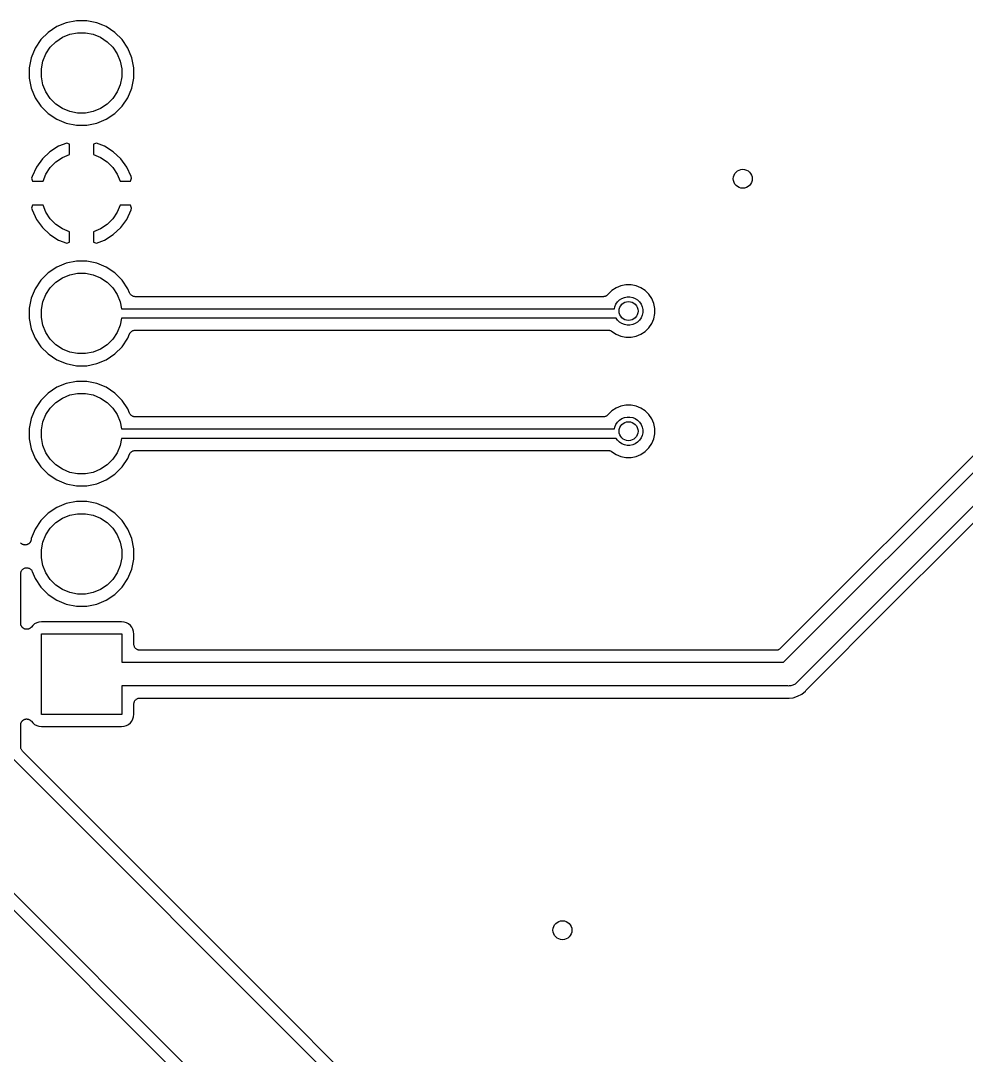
# Model space of a CAD drawing. Extents: x 49 to 143, y -158 to -38.
# Drawn here: x 67.29 to 87.27, y -135.99 to -114.14 of the extents above; entities that cross this region are included whole.
import ezdxf

# ---------------------------------------------------------------- set-up
doc = ezdxf.new("R2010")
doc.units = 0
doc.layers.add('BLACK', color=7, linetype='CONTINUOUS')

msp = doc.modelspace()

# ---------------------------------------------------------------- linework, layer by layer
at = {"layer": 'BLACK', "linetype": 'CONTINUOUS'}
for p, q in [((68.0571, -114.261), (67.8762, -114.382)), ((68.258, -114.178), (68.0571, -114.261)), ((68.4713, -114.136), (68.258, -114.178)), ((68.6887, -114.136), (68.4713, -114.136)), ((68.902, -114.178), (68.6887, -114.136)), ((69.0326, -114.232), (68.902, -114.178)), ((69.1029, -114.261), (69.0326, -114.232)), ((69.2838, -114.382), (69.1029, -114.261)), ((67.8762, -114.382), (67.7225, -114.536)), ((68.0382, -114.58), (68.1774, -114.487)), ((68.1774, -114.487), (68.3321, -114.422)), ((68.3321, -114.422), (68.4963, -114.39)), ((68.4963, -114.39), (68.6637, -114.39)), ((68.6637, -114.39), (68.8279, -114.422)), ((68.8279, -114.422), (68.9826, -114.487)), ((68.9826, -114.487), (69.1218, -114.58)), ((69.4375, -114.536), (69.2838, -114.382)), ((67.6016, -114.717), (67.5184, -114.918)), ((67.7225, -114.536), (67.6016, -114.717)), ((67.8267, -114.837), (67.9198, -114.698)), ((67.9198, -114.698), (68.0382, -114.58)), ((69.1218, -114.58), (69.2402, -114.698)), ((69.2402, -114.698), (69.3333, -114.837)), ((69.5584, -114.717), (69.4375, -114.536)), ((69.6416, -114.918), (69.5584, -114.717)), ((67.5184, -114.918), (67.476, -115.131)), ((67.7627, -114.992), (67.8267, -114.837)), ((69.3333, -114.837), (69.3973, -114.992)), ((69.684, -115.131), (69.6416, -114.918)), ((67.476, -115.131), (67.476, -115.349)), ((67.73, -115.156), (67.7627, -114.992)), ((67.73, -115.324), (67.73, -115.156)), ((69.3973, -114.992), (69.43, -115.156)), ((69.43, -115.156), (69.43, -115.324)), ((69.684, -115.349), (69.684, -115.131)), ((67.476, -115.349), (67.5184, -115.562)), ((67.7627, -115.488), (67.73, -115.324)), ((69.43, -115.324), (69.3973, -115.488)), ((69.6416, -115.562), (69.684, -115.349)), ((67.5184, -115.562), (67.6016, -115.763)), ((67.8267, -115.642), (67.7627, -115.488)), ((69.3973, -115.488), (69.3333, -115.642)), ((69.5584, -115.763), (69.6416, -115.562)), ((67.6016, -115.763), (67.7225, -115.944)), ((67.9198, -115.782), (67.8267, -115.642)), ((68.0382, -115.9), (67.9198, -115.782)), ((69.2402, -115.782), (69.1218, -115.9)), ((69.3333, -115.642), (69.2402, -115.782)), ((69.4375, -115.944), (69.5584, -115.763)), ((67.7225, -115.944), (67.8762, -116.097)), ((68.1774, -115.993), (68.0382, -115.9)), ((68.3321, -116.057), (68.1774, -115.993)), ((68.9826, -115.993), (68.8279, -116.057)), ((69.1218, -115.9), (68.9826, -115.993)), ((69.2838, -116.097), (69.4375, -115.944)), ((67.8762, -116.097), (68.0571, -116.218)), ((68.0571, -116.218), (68.258, -116.301)), ((68.4963, -116.09), (68.3321, -116.057)), ((68.6637, -116.09), (68.4963, -116.09)), ((68.8279, -116.057), (68.6637, -116.09)), ((68.902, -116.301), (69.1029, -116.218)), ((69.1029, -116.218), (69.2838, -116.097)), ((68.258, -116.301), (68.4713, -116.344)), ((68.4713, -116.344), (68.6887, -116.344)), ((68.6887, -116.344), (68.902, -116.301)), ((94.0738, -116.668), (83.3436, -127.399)), ((67.9095, -116.904), (67.7514, -117.051)), ((68.0933, -116.79), (67.9095, -116.904)), ((68.2665, -116.725), (68.0933, -116.79)), ((68.326, -116.744), (68.2665, -116.725)), ((68.326, -116.965), (68.326, -116.744)), ((68.8935, -116.725), (68.834, -116.744)), ((68.834, -116.744), (68.834, -116.965)), ((69.0667, -116.79), (68.8935, -116.725)), ((69.2505, -116.904), (69.0667, -116.79)), ((69.4086, -117.051), (69.2505, -116.904)), ((83.4116, -127.69), (94.365, -116.736)), ((67.7514, -117.051), (67.6252, -117.227)), ((67.9198, -117.238), (68.0382, -117.12)), ((68.0382, -117.12), (68.1774, -117.027)), ((68.1774, -117.027), (68.326, -116.965)), ((68.834, -116.965), (68.9826, -117.027)), ((68.9826, -117.027), (69.1218, -117.12)), ((69.1218, -117.12), (69.2402, -117.238)), ((69.5348, -117.227), (69.4086, -117.051)), ((94.7831, -117.025), (83.7007, -128.108)), ((67.6252, -117.227), (67.534, -117.427)), ((67.8267, -117.377), (67.9198, -117.238)), ((69.2402, -117.238), (69.3333, -117.377)), ((69.626, -117.427), (69.5348, -117.227)), ((67.534, -117.427), (67.5235, -117.462)), ((67.5235, -117.462), (67.544, -117.526)), ((67.544, -117.526), (67.7652, -117.526)), ((67.7652, -117.526), (67.8267, -117.377)), ((69.3333, -117.377), (69.3948, -117.526)), ((69.3948, -117.526), (69.616, -117.526)), ((69.616, -117.526), (69.6365, -117.462)), ((69.6365, -117.462), (69.626, -117.427)), ((86.9658, -125.202), (94.3416, -117.826)), ((67.544, -118.034), (67.5235, -118.098)), ((67.5235, -118.098), (67.534, -118.132)), ((67.534, -118.132), (67.6252, -118.333)), ((67.7652, -118.034), (67.544, -118.034)), ((67.8267, -118.182), (67.7652, -118.034)), ((67.9198, -118.322), (67.8267, -118.182)), ((69.3333, -118.182), (69.2402, -118.322)), ((69.3948, -118.034), (69.3333, -118.182)), ((69.616, -118.034), (69.3948, -118.034)), ((69.5348, -118.333), (69.626, -118.132)), ((69.6365, -118.098), (69.616, -118.034)), ((69.626, -118.132), (69.6365, -118.098)), ((67.6252, -118.333), (67.7514, -118.508)), ((68.0382, -118.44), (67.9198, -118.322)), ((68.1774, -118.533), (68.0382, -118.44)), ((69.1218, -118.44), (68.9826, -118.533)), ((69.2402, -118.322), (69.1218, -118.44)), ((69.4086, -118.508), (69.5348, -118.333)), ((67.7514, -118.508), (67.9095, -118.656)), ((67.9095, -118.656), (68.0933, -118.77)), ((68.326, -118.595), (68.1774, -118.533)), ((68.326, -118.816), (68.326, -118.595)), ((68.9826, -118.533), (68.834, -118.595)), ((68.834, -118.595), (68.834, -118.816)), ((69.0667, -118.77), (69.2505, -118.656)), ((69.2505, -118.656), (69.4086, -118.508)), ((68.0933, -118.77), (68.2665, -118.835)), ((68.2665, -118.835), (68.326, -118.816)), ((68.834, -118.816), (68.8935, -118.835)), ((68.8935, -118.835), (69.0667, -118.77)), ((68.258, -119.258), (68.0571, -119.341)), ((68.4713, -119.216), (68.258, -119.258)), ((68.6887, -119.216), (68.4713, -119.216)), ((68.902, -119.258), (68.6887, -119.216)), ((69.1029, -119.341), (68.902, -119.258)), ((67.8762, -119.462), (67.7225, -119.616)), ((68.0571, -119.341), (67.8762, -119.462)), ((68.1774, -119.567), (68.3321, -119.502)), ((68.3321, -119.502), (68.4963, -119.47)), ((68.4963, -119.47), (68.6637, -119.47)), ((68.6637, -119.47), (68.8279, -119.502)), ((68.8279, -119.502), (68.9826, -119.567)), ((69.2838, -119.462), (69.1029, -119.341)), ((69.4375, -119.616), (69.2838, -119.462)), ((67.7225, -119.616), (67.6016, -119.797)), ((67.9198, -119.778), (68.0382, -119.66)), ((68.0382, -119.66), (68.1774, -119.567)), ((68.9826, -119.567), (69.1218, -119.66)), ((69.1218, -119.66), (69.2402, -119.778)), ((69.5584, -119.797), (69.4375, -119.616)), ((79.9754, -119.736), (79.8746, -119.778)), ((80.0824, -119.715), (79.9754, -119.736)), ((80.1916, -119.715), (80.0824, -119.715)), ((80.2986, -119.736), (80.1916, -119.715)), ((80.3994, -119.778), (80.2986, -119.736)), ((67.6016, -119.797), (67.5184, -119.998)), ((67.7627, -120.072), (67.8267, -119.917)), ((67.8267, -119.917), (67.9198, -119.778)), ((69.2402, -119.778), (69.3333, -119.917)), ((69.3333, -119.917), (69.3973, -120.072)), ((69.5959, -119.887), (69.5584, -119.797)), ((69.6014, -119.898), (69.5959, -119.887)), ((69.6069, -119.908), (69.6014, -119.898)), ((69.6073, -119.909), (69.6069, -119.908)), ((69.6075, -119.909), (69.6073, -119.909)), ((69.615, -119.918), (69.6075, -119.909)), ((69.6225, -119.928), (69.615, -119.918)), ((69.6229, -119.928), (69.6225, -119.928)), ((69.6232, -119.928), (69.6229, -119.928)), ((69.6324, -119.936), (69.6232, -119.928)), ((69.6414, -119.944), (69.6324, -119.936)), ((69.6419, -119.944), (69.6414, -119.944)), ((69.6424, -119.944), (69.6419, -119.944)), ((69.6528, -119.95), (69.6424, -119.944)), ((69.6632, -119.956), (69.6528, -119.95)), ((69.6637, -119.956), (69.6632, -119.956)), ((69.6642, -119.956), (69.6637, -119.956)), ((69.6755, -119.959), (69.6642, -119.956)), ((69.6868, -119.963), (69.6755, -119.959)), ((69.6873, -119.963), (69.6868, -119.963)), ((69.6879, -119.963), (69.6873, -119.963)), ((69.6996, -119.964), (69.6879, -119.963)), ((69.7114, -119.966), (69.6996, -119.964)), ((69.7125, -119.966), (69.7114, -119.966)), ((69.7132, -119.966), (69.7125, -119.966)), ((69.7125, -119.966), (69.7125, -119.966)), ((69.7125, -119.966), (69.7125, -119.966)), ((79.6054, -119.966), (69.7132, -119.966)), ((79.6171, -119.965), (79.6054, -119.966)), ((79.6289, -119.964), (79.6171, -119.965)), ((79.6295, -119.963), (79.6289, -119.964)), ((79.6301, -119.963), (79.6295, -119.963)), ((79.6414, -119.96), (79.6301, -119.963)), ((79.6527, -119.957), (79.6414, -119.96)), ((79.6532, -119.956), (79.6527, -119.957)), ((79.6538, -119.956), (79.6532, -119.956)), ((79.6642, -119.951), (79.6538, -119.956)), ((79.6747, -119.945), (79.6642, -119.951)), ((79.6752, -119.945), (79.6747, -119.945)), ((79.6757, -119.945), (79.6752, -119.945)), ((79.6848, -119.937), (79.6757, -119.945)), ((79.694, -119.93), (79.6848, -119.937)), ((79.6944, -119.929), (79.694, -119.93)), ((79.6949, -119.929), (79.6944, -119.929)), ((79.7011, -119.921), (79.6949, -119.929)), ((79.7838, -119.839), (79.7011, -119.921)), ((79.8746, -119.778), (79.7838, -119.839)), ((79.9949, -120.003), (80.0495, -119.981)), ((80.0495, -119.981), (80.1075, -119.969)), ((80.1075, -119.969), (80.1665, -119.969)), ((80.1665, -119.969), (80.2245, -119.981)), ((80.2245, -119.981), (80.2791, -120.003)), ((80.4902, -119.839), (80.3994, -119.778)), ((80.5673, -119.916), (80.4902, -119.839)), ((80.6279, -120.007), (80.5673, -119.916)), ((67.5184, -119.998), (67.476, -120.211)), ((67.73, -120.236), (67.7627, -120.072)), ((69.3973, -120.072), (69.4268, -120.22)), ((79.8409, -120.22), (79.8485, -120.181)), ((79.8485, -120.181), (79.8711, -120.127)), ((79.8711, -120.127), (79.904, -120.078)), ((79.904, -120.078), (79.9458, -120.036)), ((79.9458, -120.036), (79.9949, -120.003)), ((80.2791, -120.003), (80.3282, -120.036)), ((80.3282, -120.036), (80.37, -120.078)), ((80.37, -120.078), (80.4029, -120.127)), ((80.4029, -120.127), (80.4255, -120.181)), ((80.4255, -120.181), (80.437, -120.239)), ((80.6697, -120.107), (80.6279, -120.007)), ((80.691, -120.214), (80.6697, -120.107)), ((67.476, -120.211), (67.476, -120.429)), ((67.73, -120.404), (67.73, -120.236)), ((67.7627, -120.568), (67.73, -120.404)), ((69.4268, -120.42), (69.3973, -120.568)), ((69.4268, -120.22), (79.8409, -120.22)), ((79.877, -120.42), (69.4268, -120.42)), ((79.904, -120.46), (79.877, -120.42)), ((80.4029, -120.411), (80.37, -120.46)), ((80.4255, -120.357), (80.4029, -120.411)), ((80.437, -120.299), (80.4255, -120.357)), ((80.437, -120.239), (80.437, -120.299)), ((80.6697, -120.431), (80.691, -120.324)), ((80.691, -120.324), (80.691, -120.214)), ((67.476, -120.429), (67.5184, -120.642)), ((67.5184, -120.642), (67.6016, -120.843)), ((67.8267, -120.722), (67.7627, -120.568)), ((69.3973, -120.568), (69.3333, -120.722)), ((79.9458, -120.502), (79.904, -120.46)), ((79.9949, -120.535), (79.9458, -120.502)), ((80.0495, -120.557), (79.9949, -120.535)), ((80.1075, -120.569), (80.0495, -120.557)), ((80.1665, -120.569), (80.1075, -120.569)), ((80.2245, -120.557), (80.1665, -120.569)), ((80.2791, -120.535), (80.2245, -120.557)), ((80.3282, -120.502), (80.2791, -120.535)), ((80.37, -120.46), (80.3282, -120.502)), ((80.4902, -120.699), (80.5673, -120.622)), ((80.5673, -120.622), (80.6279, -120.531)), ((80.6279, -120.531), (80.6697, -120.431)), ((67.6016, -120.843), (67.7225, -121.024)), ((67.9198, -120.862), (67.8267, -120.722)), ((68.0382, -120.98), (67.9198, -120.862)), ((69.2402, -120.862), (69.1218, -120.98)), ((69.3333, -120.722), (69.2402, -120.862)), ((69.4375, -121.024), (69.5584, -120.843)), ((69.5584, -120.843), (69.5959, -120.752)), ((69.5959, -120.752), (69.5961, -120.752)), ((69.5961, -120.752), (69.5965, -120.751)), ((69.5961, -120.752), (69.5961, -120.752)), ((69.5961, -120.752), (69.5961, -120.752)), ((69.5965, -120.751), (69.6023, -120.74)), ((69.6023, -120.74), (69.6079, -120.73)), ((69.6079, -120.73), (69.6083, -120.729)), ((69.6083, -120.729), (69.6085, -120.729)), ((69.6085, -120.729), (69.6161, -120.72)), ((69.6161, -120.72), (69.6237, -120.711)), ((69.6237, -120.711), (69.6241, -120.71)), ((69.6241, -120.71), (69.6245, -120.71)), ((69.6245, -120.71), (69.6337, -120.703)), ((69.6337, -120.703), (69.6429, -120.695)), ((69.6429, -120.695), (69.6434, -120.695)), ((69.6434, -120.695), (69.6438, -120.694)), ((69.6438, -120.694), (69.6543, -120.689)), ((69.6543, -120.689), (69.6648, -120.683)), ((69.6648, -120.683), (69.6653, -120.683)), ((69.6653, -120.683), (69.6658, -120.683)), ((69.6658, -120.683), (69.6772, -120.68)), ((69.6772, -120.68), (69.6885, -120.676)), ((69.6885, -120.676), (69.6891, -120.676)), ((69.6891, -120.676), (69.6896, -120.676)), ((69.6896, -120.676), (69.7014, -120.675)), ((69.7014, -120.675), (69.7132, -120.674)), ((69.7132, -120.674), (79.7071, -120.674)), ((79.7071, -120.674), (79.7074, -120.674)), ((79.7074, -120.674), (79.7075, -120.674)), ((79.7075, -120.674), (79.7075, -120.674)), ((79.7075, -120.674), (79.7089, -120.674)), ((79.7089, -120.674), (79.7205, -120.675)), ((79.7205, -120.675), (79.7321, -120.676)), ((79.7321, -120.676), (79.7328, -120.676)), ((79.7328, -120.676), (79.7335, -120.677)), ((79.7335, -120.677), (79.7447, -120.68)), ((79.7447, -120.68), (79.7558, -120.684)), ((79.7558, -120.684), (79.7565, -120.684)), ((79.7565, -120.684), (79.7572, -120.684)), ((79.7572, -120.684), (79.7674, -120.69)), ((79.7674, -120.69), (79.7777, -120.695)), ((79.7777, -120.695), (79.8746, -120.76)), ((79.8746, -120.76), (79.9754, -120.802)), ((79.9754, -120.802), (80.0824, -120.823)), ((80.0824, -120.823), (80.1916, -120.823)), ((80.1916, -120.823), (80.2986, -120.802)), ((80.2986, -120.802), (80.3994, -120.76)), ((80.3994, -120.76), (80.4902, -120.699)), ((67.7225, -121.024), (67.8762, -121.177)), ((68.1774, -121.073), (68.0382, -120.98)), ((68.3321, -121.137), (68.1774, -121.073)), ((68.9826, -121.073), (68.8279, -121.137)), ((69.1218, -120.98), (68.9826, -121.073)), ((69.2838, -121.177), (69.4375, -121.024)), ((67.8762, -121.177), (68.0571, -121.298)), ((68.0571, -121.298), (68.258, -121.381)), ((68.4963, -121.17), (68.3321, -121.137)), ((68.6637, -121.17), (68.4963, -121.17)), ((68.8279, -121.137), (68.6637, -121.17)), ((68.902, -121.381), (69.1029, -121.298)), ((69.1029, -121.298), (69.2838, -121.177)), ((68.258, -121.381), (68.4713, -121.424)), ((68.4713, -121.424), (68.6887, -121.424)), ((68.6887, -121.424), (68.902, -121.381)), ((68.0571, -121.881), (67.8762, -122.002)), ((68.258, -121.798), (68.0571, -121.881)), ((68.4713, -121.756), (68.258, -121.798)), ((68.6887, -121.756), (68.4713, -121.756)), ((68.902, -121.798), (68.6887, -121.756)), ((69.1029, -121.881), (68.902, -121.798)), ((69.2838, -122.002), (69.1029, -121.881)), ((67.7225, -122.156), (67.6016, -122.337)), ((67.8762, -122.002), (67.7225, -122.156)), ((68.0382, -122.2), (68.1774, -122.107)), ((68.1774, -122.107), (68.3321, -122.042)), ((68.3321, -122.042), (68.4963, -122.01)), ((68.4963, -122.01), (68.6637, -122.01)), ((68.6637, -122.01), (68.8279, -122.042)), ((68.8279, -122.042), (68.9826, -122.107)), ((68.9826, -122.107), (69.1218, -122.2)), ((69.4375, -122.156), (69.2838, -122.002)), ((69.5584, -122.337), (69.4375, -122.156)), ((67.6016, -122.337), (67.5184, -122.538)), ((67.8267, -122.457), (67.9198, -122.318)), ((67.9198, -122.318), (68.0382, -122.2)), ((69.1218, -122.2), (69.2402, -122.318)), ((69.2402, -122.318), (69.3333, -122.457)), ((69.5959, -122.427), (69.5584, -122.337)), ((79.7838, -122.379), (79.7011, -122.461)), ((79.8746, -122.318), (79.7838, -122.379)), ((79.9754, -122.276), (79.8746, -122.318)), ((80.0824, -122.255), (79.9754, -122.276)), ((80.1916, -122.255), (80.0824, -122.255)), ((80.2986, -122.276), (80.1916, -122.255)), ((80.3994, -122.318), (80.2986, -122.276)), ((80.4902, -122.379), (80.3994, -122.318)), ((80.5673, -122.456), (80.4902, -122.379)), ((67.5184, -122.538), (67.476, -122.751)), ((67.73, -122.776), (67.7627, -122.612)), ((67.7627, -122.612), (67.8267, -122.457)), ((69.3333, -122.457), (69.3973, -122.612)), ((69.3973, -122.612), (69.4268, -122.76)), ((69.6014, -122.438), (69.5959, -122.427)), ((69.6069, -122.448), (69.6014, -122.438)), ((69.6073, -122.449), (69.6069, -122.448)), ((69.6075, -122.449), (69.6073, -122.449)), ((69.615, -122.458), (69.6075, -122.449)), ((69.6225, -122.468), (69.615, -122.458)), ((69.6229, -122.468), (69.6225, -122.468)), ((69.6232, -122.468), (69.6229, -122.468)), ((69.6324, -122.476), (69.6232, -122.468)), ((69.6414, -122.484), (69.6324, -122.476)), ((69.6419, -122.484), (69.6414, -122.484)), ((69.6424, -122.484), (69.6419, -122.484)), ((69.6528, -122.49), (69.6424, -122.484)), ((69.6632, -122.496), (69.6528, -122.49)), ((69.6637, -122.496), (69.6632, -122.496)), ((69.6642, -122.496), (69.6637, -122.496)), ((69.6755, -122.499), (69.6642, -122.496)), ((69.6868, -122.503), (69.6755, -122.499)), ((69.6873, -122.503), (69.6868, -122.503)), ((69.6879, -122.503), (69.6873, -122.503)), ((69.6996, -122.504), (69.6879, -122.503)), ((69.7114, -122.506), (69.6996, -122.504)), ((69.7125, -122.506), (69.7114, -122.506)), ((69.7132, -122.506), (69.7125, -122.506)), ((69.7125, -122.506), (69.7125, -122.506)), ((69.7125, -122.506), (69.7125, -122.506)), ((79.6054, -122.506), (69.7132, -122.506)), ((79.6171, -122.505), (79.6054, -122.506)), ((79.6289, -122.504), (79.6171, -122.505)), ((79.6295, -122.503), (79.6289, -122.504)), ((79.6301, -122.503), (79.6295, -122.503)), ((79.6414, -122.5), (79.6301, -122.503)), ((79.6527, -122.497), (79.6414, -122.5)), ((79.6532, -122.496), (79.6527, -122.497)), ((79.6538, -122.496), (79.6532, -122.496)), ((79.6642, -122.491), (79.6538, -122.496)), ((79.6747, -122.485), (79.6642, -122.491)), ((79.6752, -122.485), (79.6747, -122.485)), ((79.6757, -122.485), (79.6752, -122.485)), ((79.6848, -122.477), (79.6757, -122.485)), ((79.694, -122.47), (79.6848, -122.477)), ((79.6944, -122.469), (79.694, -122.47)), ((79.6949, -122.469), (79.6944, -122.469)), ((79.7011, -122.461), (79.6949, -122.469)), ((79.904, -122.618), (79.9458, -122.576)), ((79.9458, -122.576), (79.9949, -122.543)), ((79.9949, -122.543), (80.0495, -122.521)), ((80.0495, -122.521), (80.1075, -122.509)), ((80.1075, -122.509), (80.1665, -122.509)), ((80.1665, -122.509), (80.2245, -122.521)), ((80.2245, -122.521), (80.2791, -122.543)), ((80.2791, -122.543), (80.3282, -122.576)), ((80.3282, -122.576), (80.37, -122.618)), ((80.6279, -122.547), (80.5673, -122.456)), ((80.6697, -122.647), (80.6279, -122.547)), ((67.476, -122.751), (67.476, -122.969)), ((67.73, -122.944), (67.73, -122.776)), ((69.4268, -122.76), (79.8409, -122.76)), ((79.8409, -122.76), (79.8485, -122.721)), ((79.8485, -122.721), (79.8711, -122.667)), ((79.8711, -122.667), (79.904, -122.618)), ((80.37, -122.618), (80.4029, -122.667)), ((80.4029, -122.667), (80.4255, -122.721)), ((80.4255, -122.721), (80.437, -122.779)), ((80.437, -122.779), (80.437, -122.839)), ((80.691, -122.754), (80.6697, -122.647)), ((80.691, -122.864), (80.691, -122.754)), ((67.476, -122.969), (67.5184, -123.182)), ((67.7627, -123.108), (67.73, -122.944)), ((69.4268, -122.96), (69.3973, -123.108)), ((79.877, -122.96), (69.4268, -122.96)), ((79.904, -123), (79.877, -122.96)), ((79.9458, -123.042), (79.904, -123)), ((79.9949, -123.075), (79.9458, -123.042)), ((80.3282, -123.042), (80.2791, -123.075)), ((80.37, -123), (80.3282, -123.042)), ((80.4029, -122.951), (80.37, -123)), ((80.4255, -122.897), (80.4029, -122.951)), ((80.437, -122.839), (80.4255, -122.897)), ((80.6279, -123.071), (80.6697, -122.971)), ((80.6697, -122.971), (80.691, -122.864)), ((67.5184, -123.182), (67.6016, -123.383)), ((67.8267, -123.262), (67.7627, -123.108)), ((67.9198, -123.402), (67.8267, -123.262)), ((69.3333, -123.262), (69.2402, -123.402)), ((69.3973, -123.108), (69.3333, -123.262)), ((69.6085, -123.269), (69.6162, -123.26)), ((69.6162, -123.26), (69.6237, -123.251)), ((69.6237, -123.251), (69.6241, -123.25)), ((69.6241, -123.25), (69.6245, -123.25)), ((69.6245, -123.25), (69.6337, -123.243)), ((69.6337, -123.243), (69.6429, -123.235)), ((69.6429, -123.235), (69.6434, -123.235)), ((69.6434, -123.235), (69.6438, -123.234)), ((69.6438, -123.234), (69.6543, -123.229)), ((69.6543, -123.229), (69.6648, -123.223)), ((69.6648, -123.223), (69.6653, -123.223)), ((69.6653, -123.223), (69.6658, -123.223)), ((69.6658, -123.223), (69.6772, -123.22)), ((69.6772, -123.22), (69.6885, -123.216)), ((69.6885, -123.216), (69.6891, -123.216)), ((69.6891, -123.216), (69.6896, -123.216)), ((69.6896, -123.216), (69.7014, -123.215)), ((69.7014, -123.215), (69.7132, -123.214)), ((69.7132, -123.214), (79.7071, -123.214)), ((79.7071, -123.214), (79.7074, -123.214)), ((79.7074, -123.214), (79.7075, -123.214)), ((79.7075, -123.214), (79.7075, -123.214)), ((79.7075, -123.214), (79.7089, -123.214)), ((79.7089, -123.214), (79.7205, -123.215)), ((79.7205, -123.215), (79.7321, -123.216)), ((79.7321, -123.216), (79.7328, -123.216)), ((79.7328, -123.216), (79.7335, -123.217)), ((79.7335, -123.217), (79.7447, -123.22)), ((79.7447, -123.22), (79.7558, -123.224)), ((79.7558, -123.224), (79.7565, -123.224)), ((79.7565, -123.224), (79.7572, -123.224)), ((79.7572, -123.224), (79.7674, -123.23)), ((79.7674, -123.23), (79.7777, -123.235)), ((79.7777, -123.235), (79.8746, -123.3)), ((80.0495, -123.097), (79.9949, -123.075)), ((80.1075, -123.109), (80.0495, -123.097)), ((80.1665, -123.109), (80.1075, -123.109)), ((80.2245, -123.097), (80.1665, -123.109)), ((80.2791, -123.075), (80.2245, -123.097)), ((80.3994, -123.3), (80.4902, -123.239)), ((80.4902, -123.239), (80.5673, -123.162)), ((80.5673, -123.162), (80.6279, -123.071)), ((67.6016, -123.383), (67.7225, -123.564)), ((68.0382, -123.52), (67.9198, -123.402)), ((69.2402, -123.402), (69.1218, -123.52)), ((69.4375, -123.564), (69.5584, -123.383)), ((69.5584, -123.383), (69.5959, -123.292)), ((69.5959, -123.292), (69.5961, -123.292)), ((69.5961, -123.292), (69.5965, -123.291)), ((69.5961, -123.292), (69.5961, -123.292)), ((69.5961, -123.292), (69.5961, -123.292)), ((69.5965, -123.291), (69.6023, -123.28)), ((69.6023, -123.28), (69.6079, -123.27)), ((69.6079, -123.27), (69.6083, -123.269)), ((69.6083, -123.269), (69.6085, -123.269)), ((79.8746, -123.3), (79.9754, -123.342)), ((79.9754, -123.342), (80.0824, -123.363)), ((80.0824, -123.363), (80.1916, -123.363)), ((80.1916, -123.363), (80.2986, -123.342)), ((80.2986, -123.342), (80.3994, -123.3)), ((67.7225, -123.564), (67.8762, -123.717)), ((68.1774, -123.613), (68.0382, -123.52)), ((68.3321, -123.677), (68.1774, -123.613)), ((68.4963, -123.71), (68.3321, -123.677)), ((68.8279, -123.677), (68.6637, -123.71)), ((68.9826, -123.613), (68.8279, -123.677)), ((69.1218, -123.52), (68.9826, -123.613)), ((69.2838, -123.717), (69.4375, -123.564)), ((67.8762, -123.717), (68.0571, -123.838)), ((68.0571, -123.838), (68.258, -123.921)), ((68.258, -123.921), (68.4713, -123.964)), ((68.6637, -123.71), (68.4963, -123.71)), ((68.6887, -123.964), (68.902, -123.921)), ((68.902, -123.921), (69.1029, -123.838)), ((69.1029, -123.838), (69.2838, -123.717)), ((68.4713, -123.964), (68.6887, -123.964)), ((68.258, -124.338), (68.0571, -124.421)), ((68.4713, -124.296), (68.258, -124.338)), ((68.6887, -124.296), (68.4713, -124.296)), ((68.902, -124.338), (68.6887, -124.296)), ((69.1029, -124.421), (68.902, -124.338)), ((67.8762, -124.542), (67.7225, -124.696)), ((68.0571, -124.421), (67.8762, -124.542)), ((68.3321, -124.582), (68.4963, -124.55)), ((68.4963, -124.55), (68.6637, -124.55)), ((68.6637, -124.55), (68.8279, -124.582)), ((69.2838, -124.542), (69.1029, -124.421)), ((69.4375, -124.696), (69.2838, -124.542)), ((67.7225, -124.696), (67.6016, -124.877)), ((67.9198, -124.858), (68.0382, -124.74)), ((68.0382, -124.74), (68.1774, -124.647)), ((68.1774, -124.647), (68.3321, -124.582)), ((68.8279, -124.582), (68.9826, -124.647)), ((68.9826, -124.647), (69.1218, -124.74)), ((69.1218, -124.74), (69.2402, -124.858)), ((69.5584, -124.877), (69.4375, -124.696)), ((67.6016, -124.877), (67.5184, -125.078)), ((67.7627, -125.152), (67.8267, -124.997)), ((67.8267, -124.997), (67.9198, -124.858)), ((69.2402, -124.858), (69.3333, -124.997)), ((69.3333, -124.997), (69.3973, -125.152)), ((69.6416, -125.078), (69.5584, -124.877)), ((67.2974, -125.174), (67.2935, -125.169)), ((67.3023, -125.178), (67.2974, -125.174)), ((67.3067, -125.183), (67.3023, -125.178)), ((67.3118, -125.186), (67.3067, -125.183)), ((67.3165, -125.19), (67.3118, -125.186)), ((67.322, -125.193), (67.3165, -125.19)), ((67.3273, -125.197), (67.322, -125.193)), ((67.3329, -125.199), (67.3273, -125.197)), ((67.3382, -125.202), (67.3329, -125.199)), ((67.3443, -125.204), (67.3382, -125.202)), ((67.3502, -125.206), (67.3443, -125.204)), ((67.3561, -125.207), (67.3502, -125.206)), ((67.3619, -125.209), (67.3561, -125.207)), ((67.3682, -125.21), (67.3619, -125.209)), ((67.3744, -125.211), (67.3682, -125.21)), ((67.3805, -125.211), (67.3744, -125.211)), ((67.3866, -125.212), (67.3805, -125.211)), ((67.3929, -125.211), (67.3866, -125.212)), ((67.3992, -125.211), (67.3929, -125.211)), ((67.4052, -125.21), (67.3992, -125.211)), ((67.4112, -125.209), (67.4052, -125.21)), ((67.4173, -125.208), (67.4112, -125.209)), ((67.4236, -125.206), (67.4173, -125.208)), ((67.4292, -125.204), (67.4236, -125.206)), ((67.435, -125.203), (67.4292, -125.204)), ((67.4407, -125.2), (67.435, -125.203)), ((67.4465, -125.197), (67.4407, -125.2)), ((67.4516, -125.194), (67.4465, -125.197)), ((67.457, -125.191), (67.4516, -125.194)), ((67.462, -125.187), (67.457, -125.191)), ((67.4673, -125.184), (67.462, -125.187)), ((67.4716, -125.179), (67.4673, -125.184)), ((67.4763, -125.176), (67.4716, -125.179)), ((67.4804, -125.171), (67.4763, -125.176)), ((67.485, -125.166), (67.4804, -125.171)), ((67.4884, -125.161), (67.485, -125.166)), ((67.4923, -125.157), (67.4884, -125.161)), ((67.4953, -125.151), (67.4923, -125.157)), ((67.4989, -125.146), (67.4953, -125.151)), ((67.5013, -125.14), (67.4989, -125.146)), ((67.5042, -125.135), (67.5013, -125.14)), ((67.5062, -125.129), (67.5042, -125.135)), ((67.5087, -125.123), (67.5062, -125.129)), ((67.5099, -125.117), (67.5087, -125.123)), ((67.5118, -125.111), (67.5099, -125.117)), ((67.5121, -125.109), (67.5118, -125.111)), ((67.5184, -125.078), (67.5121, -125.109)), ((67.73, -125.316), (67.7627, -125.152)), ((69.3973, -125.152), (69.43, -125.316)), ((69.684, -125.291), (69.6416, -125.078)), ((85.6958, -126.472), (86.9658, -125.202)), ((86.9658, -125.202), (86.9658, -125.202)), ((67.73, -125.484), (67.73, -125.316)), ((69.43, -125.316), (69.43, -125.484)), ((69.684, -125.509), (69.684, -125.291)), ((67.7627, -125.648), (67.73, -125.484)), ((67.8267, -125.802), (67.7627, -125.648)), ((69.3973, -125.648), (69.3333, -125.802)), ((69.43, -125.484), (69.3973, -125.648)), ((69.6416, -125.722), (69.684, -125.509)), ((67.294, -125.817), (67.2954, -125.804)), ((67.294, -125.818), (67.294, -125.817)), ((67.294, -125.817), (67.294, -125.817)), ((67.294, -125.817), (67.294, -125.817)), ((67.294, -125.817), (67.294, -125.817)), ((67.294, -126.866), (67.294, -125.818)), ((67.2954, -125.804), (67.2967, -125.792)), ((67.2967, -125.792), (67.2968, -125.792)), ((67.2968, -125.792), (67.3006, -125.78)), ((67.2968, -125.792), (67.2968, -125.792)), ((67.3006, -125.78), (67.3042, -125.769)), ((67.3042, -125.769), (67.3043, -125.768)), ((67.3042, -125.769), (67.3042, -125.769)), ((67.3043, -125.768), (67.3101, -125.758)), ((67.3101, -125.758), (67.3161, -125.747)), ((67.3161, -125.747), (67.3162, -125.747)), ((67.3162, -125.747), (67.324, -125.737)), ((67.3162, -125.747), (67.3162, -125.747)), ((67.324, -125.737), (67.332, -125.728)), ((67.332, -125.728), (67.3321, -125.728)), ((67.3321, -125.728), (67.342, -125.72)), ((67.3321, -125.728), (67.3321, -125.728)), ((67.342, -125.72), (67.3513, -125.712)), ((67.3513, -125.712), (67.3514, -125.712)), ((67.3514, -125.712), (67.3515, -125.712)), ((67.3515, -125.712), (67.3626, -125.706)), ((67.3626, -125.706), (67.3732, -125.701)), ((67.3732, -125.701), (67.3733, -125.701)), ((67.3733, -125.701), (67.3734, -125.701)), ((67.3734, -125.701), (67.385, -125.697)), ((67.385, -125.697), (67.397, -125.694)), ((67.397, -125.694), (67.3971, -125.694)), ((67.3971, -125.694), (67.3972, -125.694)), ((67.3972, -125.694), (67.4093, -125.693)), ((67.4093, -125.693), (67.4217, -125.691)), ((67.4217, -125.691), (67.4218, -125.691)), ((67.4218, -125.691), (67.4219, -125.691)), ((67.4219, -125.691), (67.4343, -125.693)), ((67.4343, -125.693), (67.4463, -125.694)), ((67.4463, -125.694), (67.4464, -125.694)), ((67.4464, -125.694), (67.4465, -125.694)), ((67.4465, -125.694), (67.4585, -125.698)), ((67.4585, -125.698), (67.47, -125.701)), ((67.47, -125.701), (67.4701, -125.701)), ((67.4701, -125.701), (67.4702, -125.701)), ((67.4702, -125.701), (67.481, -125.707)), ((67.481, -125.707), (67.4918, -125.713)), ((67.4918, -125.713), (67.4919, -125.713)), ((67.4919, -125.713), (67.492, -125.713)), ((67.492, -125.713), (67.5015, -125.721)), ((67.5015, -125.721), (67.511, -125.729)), ((67.511, -125.729), (67.511, -125.729)), ((67.511, -125.729), (67.5111, -125.729)), ((67.5111, -125.729), (67.519, -125.739)), ((67.519, -125.739), (67.5267, -125.748)), ((67.5267, -125.748), (67.5267, -125.748)), ((67.5267, -125.748), (67.5268, -125.748)), ((67.5268, -125.748), (67.5325, -125.759)), ((67.5325, -125.759), (67.5383, -125.77)), ((67.5383, -125.77), (67.6016, -125.923)), ((67.9198, -125.942), (67.8267, -125.802)), ((69.3333, -125.802), (69.2402, -125.942)), ((69.5584, -125.923), (69.6416, -125.722)), ((67.6016, -125.923), (67.7225, -126.104)), ((67.7225, -126.104), (67.8762, -126.257)), ((68.0382, -126.06), (67.9198, -125.942)), ((68.1774, -126.153), (68.0382, -126.06)), ((69.1218, -126.06), (68.9826, -126.153)), ((69.2402, -125.942), (69.1218, -126.06)), ((69.2838, -126.257), (69.4375, -126.104)), ((69.4375, -126.104), (69.5584, -125.923)), ((67.8762, -126.257), (68.0571, -126.378)), ((68.3321, -126.217), (68.1774, -126.153)), ((68.4963, -126.25), (68.3321, -126.217)), ((68.6637, -126.25), (68.4963, -126.25)), ((68.8279, -126.217), (68.6637, -126.25)), ((68.9826, -126.153), (68.8279, -126.217)), ((69.1029, -126.378), (69.2838, -126.257)), ((68.0571, -126.378), (68.258, -126.461)), ((68.258, -126.461), (68.4713, -126.504)), ((68.4713, -126.504), (68.6887, -126.504)), ((68.6887, -126.504), (68.902, -126.461)), ((68.902, -126.461), (69.1029, -126.378)), ((83.8935, -128.274), (85.6958, -126.472)), ((85.6958, -126.472), (85.6958, -126.472)), ((67.2946, -126.872), (67.294, -126.866)), ((67.2946, -126.878), (67.2946, -126.872)), ((67.2958, -126.884), (67.2946, -126.878)), ((67.2964, -126.89), (67.2958, -126.884)), ((67.2982, -126.896), (67.2964, -126.89)), ((67.2993, -126.902), (67.2982, -126.896)), ((67.3017, -126.908), (67.2993, -126.902)), ((67.3036, -126.914), (67.3017, -126.908)), ((67.3064, -126.919), (67.3036, -126.914)), ((67.3087, -126.925), (67.3064, -126.919)), ((67.3122, -126.93), (67.3087, -126.925)), ((67.3152, -126.936), (67.3122, -126.93)), ((67.319, -126.941), (67.3152, -126.936)), ((67.3223, -126.946), (67.319, -126.941)), ((67.3268, -126.95), (67.3223, -126.946)), ((67.3309, -126.955), (67.3268, -126.95)), ((67.3355, -126.959), (67.3309, -126.955)), ((67.3397, -126.963), (67.3355, -126.959)), ((67.345, -126.967), (67.3397, -126.963)), ((67.35, -126.971), (67.345, -126.967)), ((67.3553, -126.974), (67.35, -126.971)), ((67.3603, -126.977), (67.3553, -126.974)), ((67.3661, -126.98), (67.3603, -126.977)), ((67.3718, -126.983), (67.3661, -126.98)), ((67.3775, -126.985), (67.3718, -126.983)), ((67.4686, -126.983), (67.4624, -126.985)), ((67.4739, -126.981), (67.4686, -126.983)), ((67.4795, -126.978), (67.4739, -126.981)), ((67.4849, -126.975), (67.4795, -126.978)), ((67.4905, -126.972), (67.4849, -126.975)), ((67.4952, -126.968), (67.4905, -126.972)), ((67.5003, -126.965), (67.4952, -126.968)), ((67.5049, -126.96), (67.5003, -126.965)), ((67.5099, -126.956), (67.5049, -126.96)), ((67.5137, -126.952), (67.5099, -126.956)), ((67.518, -126.948), (67.5137, -126.952)), ((67.5192, -126.946), (67.518, -126.948)), ((67.5495, -126.909), (67.5192, -126.946)), ((67.5882, -126.878), (67.5495, -126.909)), ((67.6323, -126.854), (67.5882, -126.878)), ((67.6802, -126.839), (67.6323, -126.854)), ((67.7362, -126.834), (67.6802, -126.839)), ((69.4238, -126.834), (67.7362, -126.834)), ((69.4798, -126.839), (69.4238, -126.834)), ((69.5277, -126.854), (69.4798, -126.839)), ((69.5718, -126.878), (69.5277, -126.854)), ((69.6105, -126.909), (69.5718, -126.878)), ((69.6422, -126.948), (69.6105, -126.909)), ((69.6658, -126.992), (69.6422, -126.948)), ((67.3831, -126.987), (67.3775, -126.985)), ((67.3893, -126.988), (67.3831, -126.987)), ((67.3955, -126.99), (67.3893, -126.988)), ((67.4015, -126.991), (67.3955, -126.99)), ((67.4073, -126.992), (67.4015, -126.991)), ((67.4137, -126.992), (67.4073, -126.992)), ((67.4201, -126.993), (67.4137, -126.992)), ((67.4261, -126.992), (67.4201, -126.993)), ((67.4321, -126.992), (67.4261, -126.992)), ((67.4384, -126.991), (67.4321, -126.992)), ((67.4448, -126.99), (67.4384, -126.991)), ((67.4506, -126.989), (67.4448, -126.99)), ((67.4565, -126.988), (67.4506, -126.989)), ((67.4624, -126.985), (67.4565, -126.988)), ((67.73, -128.79), (67.73, -127.09)), ((67.73, -127.09), (69.43, -127.09)), ((69.43, -127.09), (69.43, -127.69)), ((69.6803, -127.04), (69.6658, -126.992)), ((69.6858, -127.096), (69.6803, -127.04)), ((69.6858, -127.309), (69.6858, -127.096)), ((69.687, -127.321), (69.6858, -127.309)), ((69.6881, -127.333), (69.687, -127.321)), ((69.6882, -127.333), (69.6881, -127.333)), ((69.6883, -127.333), (69.6882, -127.333)), ((69.6917, -127.345), (69.6883, -127.333)), ((69.6951, -127.356), (69.6917, -127.345)), ((69.6953, -127.357), (69.6951, -127.356)), ((69.6954, -127.357), (69.6953, -127.357)), ((69.701, -127.368), (69.6954, -127.357)), ((69.7066, -127.378), (69.701, -127.368)), ((69.7069, -127.379), (69.7066, -127.378)), ((69.7071, -127.379), (69.7069, -127.379)), ((69.7146, -127.388), (69.7071, -127.379)), ((69.7221, -127.398), (69.7146, -127.388)), ((69.7224, -127.398), (69.7221, -127.398)), ((69.7227, -127.398), (69.7224, -127.398)), ((69.732, -127.406), (69.7227, -127.398)), ((69.7411, -127.414), (69.732, -127.406)), ((69.7415, -127.414), (69.7411, -127.414)), ((69.7418, -127.414), (69.7415, -127.414)), ((69.7524, -127.42), (69.7418, -127.414)), ((69.7628, -127.426), (69.7524, -127.42)), ((83.323, -127.415), (83.3126, -127.421)), ((83.3235, -127.415), (83.323, -127.415)), ((83.3241, -127.415), (83.3235, -127.415)), ((83.3332, -127.407), (83.3241, -127.415)), ((83.3424, -127.4), (83.3332, -127.407)), ((83.3433, -127.399), (83.3424, -127.4)), ((83.3436, -127.399), (83.3433, -127.399)), ((83.3433, -127.399), (83.3433, -127.399)), ((83.3433, -127.399), (83.3433, -127.399)), ((69.7632, -127.426), (69.7628, -127.426)), ((69.7636, -127.426), (69.7632, -127.426)), ((69.775, -127.429), (69.7636, -127.426)), ((69.7864, -127.433), (69.775, -127.429)), ((69.7869, -127.433), (69.7864, -127.433)), ((69.7873, -127.433), (69.7869, -127.433)), ((69.7992, -127.434), (69.7873, -127.433)), ((69.8111, -127.436), (69.7992, -127.434)), ((69.8119, -127.436), (69.8111, -127.436)), ((69.812, -127.436), (69.8119, -127.436)), ((69.8128, -127.436), (69.812, -127.436)), ((69.812, -127.436), (69.812, -127.436)), ((83.2538, -127.436), (69.8128, -127.436)), ((83.2655, -127.435), (83.2538, -127.436)), ((83.2772, -127.434), (83.2655, -127.435)), ((83.2778, -127.433), (83.2772, -127.434)), ((83.2785, -127.433), (83.2778, -127.433)), ((83.2897, -127.43), (83.2785, -127.433)), ((83.301, -127.427), (83.2897, -127.43)), ((83.3016, -127.426), (83.301, -127.427)), ((83.3022, -127.426), (83.3016, -127.426)), ((83.3126, -127.421), (83.3022, -127.426)), ((69.43, -127.69), (83.4116, -127.69)), ((83.5029, -128.19), (69.43, -128.19)), ((69.43, -128.19), (69.43, -128.79)), ((83.5152, -128.191), (83.5029, -128.19)), ((83.5312, -128.189), (83.5152, -128.191)), ((83.5642, -128.186), (83.5312, -128.189)), ((83.6113, -128.172), (83.5642, -128.186)), ((83.6548, -128.149), (83.6113, -128.172)), ((83.6928, -128.117), (83.6548, -128.149)), ((83.7007, -128.108), (83.6928, -128.117)), ((83.8733, -128.298), (83.8851, -128.283)), ((83.8851, -128.283), (83.8863, -128.282)), ((83.8863, -128.282), (83.8901, -128.278)), ((83.8901, -128.278), (83.8935, -128.274)), ((69.6961, -128.521), (69.7019, -128.51)), ((69.7019, -128.51), (69.7076, -128.5)), ((69.7076, -128.5), (69.7078, -128.499)), ((69.7078, -128.499), (69.7081, -128.499)), ((69.7081, -128.499), (69.7157, -128.49)), ((69.7157, -128.49), (69.7234, -128.481)), ((69.7234, -128.481), (69.7237, -128.48)), ((69.7237, -128.48), (69.724, -128.48)), ((69.724, -128.48), (69.7333, -128.473)), ((69.7333, -128.473), (69.7426, -128.465)), ((69.7426, -128.465), (69.743, -128.465)), ((69.743, -128.465), (69.7433, -128.465)), ((69.7433, -128.465), (69.7539, -128.459)), ((69.7539, -128.459), (69.7644, -128.453)), ((69.7644, -128.453), (69.7649, -128.453)), ((69.7649, -128.453), (69.7653, -128.453)), ((69.7653, -128.453), (69.7767, -128.45)), ((69.7767, -128.45), (69.7882, -128.446)), ((69.7882, -128.446), (69.7886, -128.446)), ((69.7886, -128.446), (69.789, -128.446)), ((69.789, -128.446), (69.8009, -128.445)), ((69.8009, -128.445), (69.8128, -128.444)), ((69.8128, -128.444), (83.4842, -128.444)), ((83.4842, -128.444), (83.486, -128.444)), ((83.486, -128.444), (83.4913, -128.444)), ((83.4913, -128.444), (83.4967, -128.444)), ((83.4967, -128.444), (83.5152, -128.446)), ((83.5152, -128.446), (83.5337, -128.444)), ((83.5337, -128.444), (83.534, -128.444)), ((83.534, -128.444), (83.614, -128.437)), ((83.614, -128.437), (83.709, -128.408)), ((83.709, -128.408), (83.7966, -128.361)), ((83.7966, -128.361), (83.8733, -128.298)), ((69.6858, -128.57), (69.6859, -128.569)), ((69.6858, -128.571), (69.6858, -128.57)), ((69.6858, -128.57), (69.6858, -128.57)), ((69.6858, -128.57), (69.6858, -128.57)), ((69.6858, -128.784), (69.6858, -128.571)), ((69.6859, -128.569), (69.6872, -128.557)), ((69.6872, -128.557), (69.6884, -128.545)), ((69.6884, -128.545), (69.6886, -128.545)), ((69.6886, -128.544), (69.6922, -128.533)), ((69.6886, -128.545), (69.6886, -128.544)), ((69.6922, -128.533), (69.6958, -128.522)), ((69.6958, -128.522), (69.696, -128.521)), ((69.696, -128.521), (69.6961, -128.521)), ((67.3095, -128.953), (67.3131, -128.948)), ((67.3131, -128.948), (67.3162, -128.942)), ((67.3162, -128.942), (67.3201, -128.937)), ((67.3201, -128.937), (67.3235, -128.933)), ((67.3235, -128.933), (67.328, -128.928)), ((67.328, -128.928), (67.3321, -128.923)), ((67.3321, -128.923), (67.3368, -128.919)), ((67.3368, -128.919), (67.3411, -128.915)), ((67.3411, -128.915), (67.3465, -128.912)), ((67.3465, -128.912), (67.3515, -128.908)), ((67.3515, -128.908), (67.3568, -128.905)), ((67.3568, -128.905), (67.3618, -128.901)), ((67.3618, -128.901), (67.3678, -128.899)), ((67.3678, -128.899), (67.3734, -128.896)), ((67.3734, -128.896), (67.3792, -128.894)), ((67.3792, -128.894), (67.3848, -128.892)), ((67.3848, -128.892), (67.3911, -128.891)), ((67.3911, -128.891), (67.3972, -128.889)), ((67.3972, -128.889), (67.4032, -128.889)), ((67.4032, -128.889), (67.4091, -128.887)), ((67.4091, -128.887), (67.4155, -128.887)), ((67.4155, -128.887), (67.4219, -128.887)), ((67.4219, -128.887), (67.4279, -128.887)), ((67.4279, -128.887), (67.4339, -128.888)), ((67.4339, -128.888), (67.4402, -128.889)), ((67.4402, -128.889), (67.4465, -128.889)), ((67.4465, -128.889), (67.4523, -128.891)), ((67.4523, -128.891), (67.4582, -128.892)), ((67.4582, -128.892), (67.4641, -128.895)), ((67.4641, -128.895), (67.4702, -128.897)), ((67.4702, -128.897), (67.4755, -128.9)), ((67.4755, -128.9), (67.4811, -128.902)), ((67.4811, -128.902), (67.4864, -128.906)), ((67.4864, -128.906), (67.492, -128.909)), ((67.492, -128.909), (67.4967, -128.912)), ((67.4967, -128.912), (67.5017, -128.916)), ((67.5017, -128.916), (67.5062, -128.92)), ((67.5062, -128.92), (67.5111, -128.924)), ((67.5111, -128.924), (67.5149, -128.929)), ((67.5149, -128.929), (67.5192, -128.933)), ((67.5192, -128.933), (67.5495, -128.97)), ((69.43, -128.79), (67.73, -128.79)), ((69.6105, -128.97), (69.6422, -128.932)), ((69.6422, -128.932), (69.6658, -128.887)), ((69.6658, -128.887), (69.6803, -128.84)), ((69.6803, -128.84), (69.6858, -128.784)), ((67.294, -129.012), (67.2947, -129.006)), ((67.294, -129.014), (67.294, -129.012)), ((67.294, -129.476), (67.294, -129.014)), ((67.2947, -129), (67.2961, -128.994)), ((67.2947, -129.006), (67.2947, -129)), ((67.2961, -128.994), (67.2968, -128.987)), ((67.2968, -128.987), (67.2986, -128.982)), ((67.2986, -128.982), (67.2998, -128.976)), ((67.2998, -128.976), (67.3023, -128.97)), ((67.3023, -128.97), (67.3043, -128.964)), ((67.3043, -128.964), (67.3072, -128.959)), ((67.3072, -128.959), (67.3095, -128.953)), ((67.5495, -128.97), (67.5882, -129.002)), ((67.5882, -129.002), (67.6323, -129.026)), ((67.6323, -129.026), (67.6802, -129.04)), ((67.6802, -129.04), (67.7362, -129.046)), ((67.7362, -129.046), (69.4238, -129.046)), ((69.4238, -129.046), (69.4798, -129.04)), ((69.4798, -129.04), (69.5277, -129.026)), ((69.5277, -129.026), (69.5718, -129.002)), ((69.5718, -129.002), (69.6105, -128.97)), ((67.2951, -129.488), (67.294, -129.476)), ((67.2962, -129.499), (67.2951, -129.488)), ((67.2964, -129.5), (67.2962, -129.499)), ((67.2964, -129.501), (67.2964, -129.5)), ((67.2998, -129.512), (67.2964, -129.501)), ((67.3031, -129.523), (67.2998, -129.512)), ((67.3034, -129.524), (67.3031, -129.523)), ((67.3036, -129.524), (67.3034, -129.524)), ((67.3091, -129.535), (67.3036, -129.524)), ((67.3145, -129.545), (67.3091, -129.535)), ((67.3149, -129.546), (67.3145, -129.545)), ((67.3152, -129.546), (67.3149, -129.546)), ((67.3226, -129.555), (67.3152, -129.546)), ((67.33, -129.565), (67.3226, -129.555)), ((67.3309, -129.565), (67.33, -129.565)), ((67.3312, -129.566), (67.3309, -129.565)), ((67.3309, -129.565), (67.3309, -129.565)), ((67.3309, -129.565), (67.3309, -129.565)), ((68.5281, -130.763), (67.3312, -129.566)), ((67.04, -129.634), (78.7097, -141.303)), ((77.359, -142.781), (65.3676, -130.79)), ((68.5282, -130.763), (68.5281, -130.763)), ((70.609, -132.844), (68.5282, -130.763)), ((65.2013, -130.983), (77.0678, -142.849)), ((72.663, -134.898), (70.609, -132.844)), ((72.6631, -134.898), (72.663, -134.898)), ((75.5622, -137.797), (72.6631, -134.898))]:
    msp.add_line(p, q, dxfattribs=at)
at = {"layer": 'BLACK'}
for centre in [(82.55, -117.475), (80.137, -120.269), (80.137, -122.809), (78.74, -133.35)]:
    msp.add_circle(centre, 0.2, dxfattribs=at)

doc.saveas('drawing.dxf')
